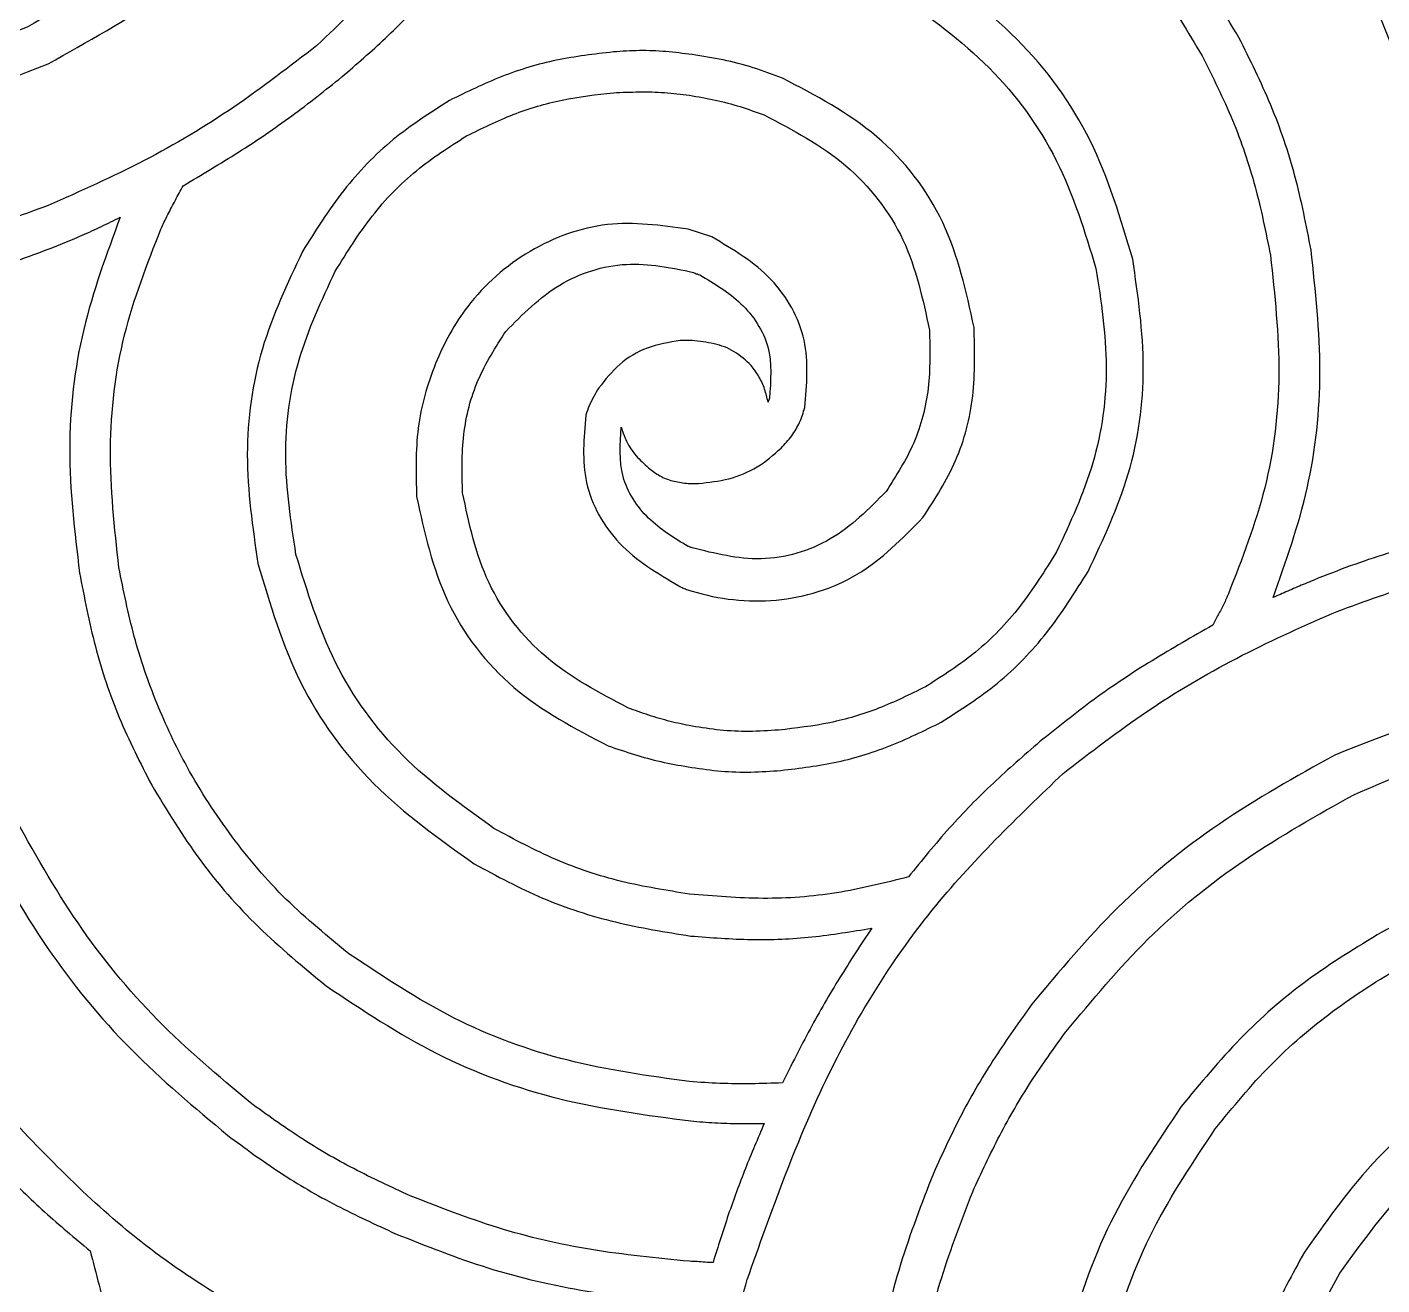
# Model space of a CAD drawing. Extents: x 0 to 371, y 0 to 260.
# Drawn here: x 42.89 to 70.22, y 69.45 to 94.83 of the extents above; entities that cross this region are included whole.
import ezdxf

# ---------------------------------------------------------------- set-up
doc = ezdxf.new("R2010")
doc.units = 0
doc.layers.add('Layer_1', color=7, linetype='CONTINUOUS')

msp = doc.modelspace()

# ---------------------------------------------------------------- linework, layer by layer
at = {"layer": 'Layer_1', "color": 7}
msp.add_lwpolyline([(44.767293, 90.990002)], close=True, dxfattribs=at)
for points in [[(56.700414, 90.593127), (56.223958, 90.75229)], [(56.303539, 88.503332), (56.065311, 88.503332)], [(56.223958, 85.61927), (56.435831, 85.61927)]]:
    msp.add_lwpolyline(points, dxfattribs=at)
for points, knots in [([(55.112914, 104.66927), (54.630848, 103.308762), (53.697643, 100.675031), (51.561825, 97.156124), (49.659528, 95.338727), (48.736043, 94.456457)], [0, 0, 0, 0, 4.325848, 8.374167, 12.193656, 12.193656, 12.193656, 12.193656]), ([(56.250313, 100.594584), (57.099089, 100.489267), (58.788552, 100.279637), (61.187905, 99.395214), (63.1337, 98.239394), (64.62008, 96.950901), (65.740976, 95.685684), (66.310702, 94.724786), (66.595418, 94.244584)], [0, 0, 0, 0, 2.558849, 5.093307, 7.607161, 9.305841, 10.979135, 12.650708, 12.650708, 12.650708, 12.650708]), ([(48.709688, 99.615832), (48.172557, 98.976306), (47.092055, 97.689824), (45.116708, 96.076038), (43.634488, 95.244678), (42.888855, 94.826461)], [0, 0, 0, 0, 2.50194, 5.032952, 7.595052, 7.595052, 7.595052, 7.595052]), ([(43.312085, 94.085937), (44.099665, 94.524923), (45.663069, 95.396343), (47.735137, 97.094499), (48.864848, 98.444427), (49.424372, 99.11302)], [0, 0, 0, 0, 2.701966, 5.363601, 7.975465, 7.975465, 7.975465, 7.975465]), ([(67.336457, 94.615104), (67.025119, 95.127662), (66.403558, 96.150943), (65.21001, 97.513178), (64.283322, 98.278194), (63.817293, 98.662919)], [0, 0, 0, 0, 1.796894, 3.587356, 5.398685, 5.398685, 5.398685, 5.398685]), ([(49.238855, 93.821354), (49.536314, 94.078173), (50.137025, 94.596814), (50.974662, 95.45755), (51.492013, 96.076226), (51.752396, 96.387606)], [0, 0, 0, 0, 1.178583, 2.380117, 3.597619, 3.597619, 3.597619, 3.597619]), ([(65.193436, 90.143542), (64.951367, 90.96066), (64.469027, 92.588824), (62.929011, 94.705499), (61.534299, 95.699231), (60.827811, 96.202604)], [0, 0, 0, 0, 2.544261, 5.069616, 7.661989, 7.661989, 7.661989, 7.661989]), ([(60.457291, 95.487919), (61.099014, 95.02429), (62.366378, 94.108649), (63.772655, 92.181464), (64.22549, 90.700579), (64.452396, 89.95854)], [0, 0, 0, 0, 2.366403, 4.673507, 6.990583, 6.990583, 6.990583, 6.990583]), ([(70.140938, 95.14427), (70.563722, 94.058614), (71.435589, 91.819773), (71.770451, 88.137623), (71.390165, 85.685769), (71.199271, 84.455001)], [0, 0, 0, 0, 3.483767, 7.18423, 10.91404, 10.91404, 10.91404, 10.91404]), ([(42.888855, 94.826461), (41.799251, 94.403775), (39.557781, 93.534252), (35.876465, 93.19645), (33.42844, 93.577066), (32.199585, 93.768127)], [0, 0, 0, 0, 3.494909, 7.189522, 10.913489, 10.913489, 10.913489, 10.913489]), ([(68.791666, 90.328544), (68.694899, 90.82714), (68.501796, 91.822118), (68.009939, 93.262167), (67.560545, 94.164941), (67.336457, 94.615104)], [0, 0, 0, 0, 1.522577, 3.038394, 4.546008, 4.546008, 4.546008, 4.546008]), ([(48.736043, 94.456457), (48.185195, 94.03101), (47.079178, 93.176778), (45.26052, 92.091028), (43.965586, 91.517611), (43.312085, 91.228231)], [0, 0, 0, 0, 2.086959, 4.190287, 6.333192, 6.333192, 6.333192, 6.333192]), ([(54.716039, 94.324165), (54.332172, 94.280409), (53.566004, 94.193075), (52.450532, 93.855665), (51.756985, 93.515632), (51.408747, 93.344897)], [0, 0, 0, 0, 1.157468, 2.310219, 3.472746, 3.472746, 3.472746, 3.472746]), ([(56.303539, 94.270939), (56.127435, 94.293815), (55.776259, 94.339432), (55.244797, 94.361372), (54.892329, 94.33657), (54.716039, 94.324165)], [0, 0, 0, 0, 0.532652, 1.062187, 1.592061, 1.592061, 1.592061, 1.592061]), ([(32.491039, 92.868957), (33.742099, 92.702516), (36.230941, 92.371401), (39.951109, 92.759828), (42.213201, 93.65236), (43.312085, 94.085937)], [0, 0, 0, 0, 3.779971, 7.519825, 11.052872, 11.052872, 11.052872, 11.052872]), ([(58.128751, 93.794998), (57.933025, 93.869069), (57.541218, 94.017344), (56.929557, 94.176466), (56.5129, 94.239344), (56.303539, 94.270939)], [0, 0, 0, 0, 0.627542, 1.256219, 1.891161, 1.891161, 1.891161, 1.891161]), ([(66.595418, 94.244584), (66.808554, 93.817196), (67.23279, 92.966505), (67.691253, 91.613872), (67.878128, 90.686691), (67.971561, 90.223124)], [0, 0, 0, 0, 1.431691, 2.8497, 4.267565, 4.267565, 4.267565, 4.267565]), ([(46.037499, 91.625106), (46.412257, 91.848742), (47.157743, 92.293609), (48.233687, 93.01774), (48.904925, 93.554383), (49.238855, 93.821354)], [0, 0, 0, 0, 1.309206, 2.604334, 3.886492, 3.886492, 3.886492, 3.886492]), ([(61.992081, 88.767915), (61.833636, 89.492428), (61.518336, 90.934181), (60.110778, 92.758838), (58.794664, 93.446874), (58.128751, 93.794998)], [0, 0, 0, 0, 2.206894, 4.391638, 6.62917, 6.62917, 6.62917, 6.62917]), ([(51.752396, 92.630729), (52.0634, 92.783875), (52.682153, 93.088564), (53.683245, 93.384097), (54.370032, 93.463527), (54.716039, 93.503544)], [0, 0, 0, 0, 1.038856, 2.066839, 3.110587, 3.110587, 3.110587, 3.110587]), ([(54.716039, 93.503544), (54.889719, 93.510497), (55.23312, 93.524244), (55.746452, 93.514861), (56.082692, 93.472134), (56.250313, 93.450834)], [0, 0, 0, 0, 0.521484, 1.031085, 1.537668, 1.537668, 1.537668, 1.537668]), ([(51.408747, 93.344897), (51.020365, 93.096102), (50.229747, 92.589637), (49.225558, 91.546483), (48.708547, 90.722201), (48.445105, 90.302189)], [0, 0, 0, 0, 1.380479, 2.810201, 4.295596, 4.295596, 4.295596, 4.295596]), ([(56.250313, 93.450834), (56.424285, 93.421014), (56.769133, 93.361904), (57.273937, 93.229688), (57.597843, 93.112281), (57.758747, 93.053959)], [0, 0, 0, 0, 0.529393, 1.04936, 1.562634, 1.562634, 1.562634, 1.562634]), ([(57.758747, 93.053959), (58.33484, 92.75099), (59.471761, 92.153079), (60.694248, 90.582621), (60.959493, 89.338202), (61.092394, 88.714689)], [0, 0, 0, 0, 1.939308, 3.827231, 5.723082, 5.723082, 5.723082, 5.723082]), ([(49.106563, 89.905314), (49.34194, 90.283144), (49.80322, 91.023597), (50.699415, 91.959205), (51.406221, 92.409961), (51.752396, 92.630729)], [0, 0, 0, 0, 1.333712, 2.613745, 3.842465, 3.842465, 3.842465, 3.842465]), ([(45.587914, 90.75229), (45.633884, 90.849637), (45.726563, 91.045894), (45.879646, 91.33531), (45.98473, 91.52823), (46.037499, 91.625106)], [0, 0, 0, 0, 0.322925, 0.651039, 0.981997, 0.981997, 0.981997, 0.981997]), ([(43.312085, 91.228231), (42.75765, 91.022496), (41.627341, 90.603071), (39.823759, 90.184691), (38.577736, 90.034995), (37.941353, 89.95854)], [0, 0, 0, 0, 1.772887, 3.614331, 5.536555, 5.536555, 5.536555, 5.536555]), ([(41.565938, 89.773022), (41.799654, 89.837737), (42.262738, 89.965964), (42.940295, 90.202536), (43.517692, 90.422958), (44.000043, 90.625174), (44.38759, 90.802827), (44.641527, 90.928006), (44.767293, 90.990002)], [0, 0, 0, 0, 0.727343, 1.441154, 2.15188, 2.581299, 3.009977, 3.430616, 3.430616, 3.430616, 3.430616]), ([(44.767293, 90.990002), (44.491791, 90.243771), (43.935354, 88.736591), (43.651288, 86.284648), (43.847577, 84.649628), (43.947188, 83.819897)], [0, 0, 0, 0, 2.38118, 4.809325, 7.311164, 7.311164, 7.311164, 7.311164]), ([(44.740938, 83.925834), (44.653784, 84.724046), (44.482887, 86.289225), (44.758851, 88.627724), (45.313771, 90.049769), (45.587914, 90.75229)], [0, 0, 0, 0, 2.404851, 4.715566, 6.971672, 6.971672, 6.971672, 6.971672]), ([(56.223958, 90.75229), (55.678393, 90.826568), (54.581254, 90.975942), (52.971643, 90.384495), (51.780417, 89.337452), (51.079686, 88.050145), (50.709373, 86.731922), (50.734538, 85.81784), (50.747289, 85.354687)], [0, 0, 0, 0, 1.631149, 3.280266, 4.958379, 6.282113, 7.628675, 9.011744, 9.011744, 9.011744, 9.011744]), ([(58.578852, 87.153544), (58.618998, 87.611548), (58.700272, 88.538777), (57.96139, 89.852537), (57.129148, 90.341325), (56.700414, 90.593127)], [0, 0, 0, 0, 1.356337, 2.745907, 4.222353, 4.222353, 4.222353, 4.222353]), ([(48.445105, 90.302189), (48.141344, 89.658314), (47.530095, 88.362665), (47.228605, 86.178033), (47.438953, 84.735527), (47.545418, 84.005415)], [0, 0, 0, 0, 2.12763, 4.281365, 6.488666, 6.488666, 6.488666, 6.488666]), ([(67.971561, 90.223124), (68.058715, 89.424911), (68.229612, 87.859733), (67.953648, 85.521234), (67.398727, 84.099188), (67.124584, 83.396667)], [0, 0, 0, 0, 2.404851, 4.715566, 6.971672, 6.971672, 6.971672, 6.971672]), ([(68.024271, 83.317086), (68.282469, 84.044567), (68.805187, 85.517343), (69.054748, 87.910788), (68.880471, 89.512417), (68.791666, 90.328544)], [0, 0, 0, 0, 2.310336, 4.677247, 7.136435, 7.136435, 7.136435, 7.136435]), ([(52.546146, 88.688334), (52.884598, 89.030624), (53.556312, 89.709957), (54.966024, 90.161547), (55.880626, 89.972045), (56.329894, 89.878959)], [0, 0, 0, 0, 1.43165, 2.841348, 4.202375, 4.202375, 4.202375, 4.202375]), ([(64.452396, 89.95854), (64.553602, 89.298177), (64.753754, 87.992203), (64.481867, 86.009498), (63.932229, 84.83015), (63.658646, 84.243128)], [0, 0, 0, 0, 1.998047, 3.951459, 5.887385, 5.887385, 5.887385, 5.887385]), ([(64.293749, 83.846253), (64.597511, 84.490173), (65.208778, 85.78595), (65.510245, 87.970754), (65.299898, 89.413386), (65.193436, 90.143542)], [0, 0, 0, 0, 2.127754, 4.281735, 6.489169, 6.489169, 6.489169, 6.489169]), ([(48.312813, 84.190417), (48.211603, 84.850736), (48.011451, 86.156584), (48.283361, 88.139117), (48.83298, 89.318336), (49.106563, 89.905314)], [0, 0, 0, 0, 1.997914, 3.95108, 5.886882, 5.886882, 5.886882, 5.886882]), ([(56.329894, 89.878959), (56.341024, 89.871723), (56.365695, 89.855683), (56.413302, 89.84684), (56.445126, 89.833434), (56.462186, 89.826249)], [0, 0, 0, 0, 0.039476, 0.087505, 0.142997, 0.142997, 0.142997, 0.142997]), ([(56.462186, 89.826249), (56.753207, 89.654145), (57.33853, 89.307998), (57.947366, 88.394677), (57.892052, 87.692855), (57.864168, 87.339062)], [0, 0, 0, 0, 1.010992, 2.033382, 3.072707, 3.072707, 3.072707, 3.072707]), ([(51.673331, 85.433752), (51.66387, 85.825652), (51.645215, 86.598403), (51.933984, 87.731759), (52.342971, 88.370849), (52.546146, 88.688334)], [0, 0, 0, 0, 1.173336, 2.313595, 3.439248, 3.439248, 3.439248, 3.439248]), ([(61.092394, 88.714689), (61.101827, 88.322827), (61.120426, 87.550168), (60.831292, 86.41703), (60.422268, 85.778064), (60.219063, 85.460624)], [0, 0, 0, 0, 1.173205, 2.313288, 3.43889, 3.43889, 3.43889, 3.43889]), ([(60.960102, 84.931457), (61.202139, 85.305217), (61.689034, 86.057096), (62.030936, 87.394829), (62.005152, 88.306008), (61.992081, 88.767915)], [0, 0, 0, 0, 1.329611, 2.674722, 4.057669, 4.057669, 4.057669, 4.057669]), ([(56.065311, 88.503332), (55.839062, 88.466534), (55.399311, 88.395012), (54.819551, 88.052393), (54.55521, 87.716435), (54.424585, 87.550419)], [0, 0, 0, 0, 0.68377, 1.329014, 1.95935, 1.95935, 1.95935, 1.95935]), ([(57.494164, 88.00052), (57.387051, 88.101356), (57.172465, 88.303368), (56.746353, 88.456161), (56.452246, 88.487491), (56.303539, 88.503332)], [0, 0, 0, 0, 0.437287, 0.876048, 1.324793, 1.324793, 1.324793, 1.324793]), ([(57.837813, 87.259481), (57.816535, 87.34774), (57.77376, 87.525174), (57.662817, 87.779885), (57.550571, 87.926727), (57.494164, 88.00052)], [0, 0, 0, 0, 0.272222, 0.547266, 0.825112, 0.825112, 0.825112, 0.825112]), ([(54.424585, 87.550419), (54.388995, 87.493184), (54.316065, 87.375901), (54.22552, 87.190396), (54.18152, 87.059106), (54.160001, 86.994897)], [0, 0, 0, 0, 0.202151, 0.414237, 0.617239, 0.617239, 0.617239, 0.617239]), ([(57.864168, 87.339062), (57.862429, 87.330029), (57.858821, 87.311284), (57.84316, 87.287259), (57.839552, 87.268514), (57.837813, 87.259481)], [0, 0, 0, 0, 0.027378, 0.056812, 0.08419, 0.08419, 0.08419, 0.08419]), ([(54.160001, 86.994897), (54.119895, 86.536884), (54.038695, 85.609596), (54.777886, 84.295921), (55.610191, 83.807121), (56.038956, 83.555314)], [0, 0, 0, 0, 1.356338, 2.746027, 4.222582, 4.222582, 4.222582, 4.222582]), ([(58.102396, 86.333439), (58.175954, 86.413636), (58.320465, 86.57119), (58.485175, 86.849443), (58.547481, 87.051704), (58.578852, 87.153544)], [0, 0, 0, 0, 0.326004, 0.640468, 0.959374, 0.959374, 0.959374, 0.959374]), ([(56.223958, 84.349064), (55.943555, 84.519149), (55.380993, 84.860384), (54.803764, 85.744242), (54.850975, 86.418187), (54.874686, 86.756669)], [0, 0, 0, 0, 0.980321, 1.966787, 2.96213, 2.96213, 2.96213, 2.96213]), ([(54.874686, 86.756669), (54.911479, 86.645541), (54.985094, 86.423201), (55.196466, 86.139495), (55.370234, 85.986311), (55.456563, 85.910209)], [0, 0, 0, 0, 0.349322, 0.698905, 1.04404, 1.04404, 1.04404, 1.04404]), ([(56.435831, 85.61927), (56.640287, 85.642426), (57.050672, 85.688903), (57.635733, 85.924431), (57.947258, 86.197468), (58.102396, 86.333439)], [0, 0, 0, 0, 0.616138, 1.236716, 1.852341, 1.852341, 1.852341, 1.852341]), ([(55.456563, 85.910209), (55.530328, 85.855433), (55.677808, 85.745918), (55.944819, 85.655202), (56.129703, 85.631403), (56.223958, 85.61927)], [0, 0, 0, 0, 0.27424, 0.548291, 0.833302, 0.833302, 0.833302, 0.833302]), ([(50.747289, 85.354687), (50.905695, 84.630183), (51.220908, 83.188484), (52.628188, 81.36374), (53.944224, 80.675722), (54.610103, 80.327604)], [0, 0, 0, 0, 2.206856, 4.391448, 6.628866, 6.628866, 6.628866, 6.628866]), ([(55.006977, 81.094999), (54.430892, 81.397925), (53.294024, 81.995732), (52.071452, 83.565957), (51.806225, 84.810277), (51.673331, 85.433752)], [0, 0, 0, 0, 1.939237, 3.826964, 5.722687, 5.722687, 5.722687, 5.722687]), ([(60.219063, 85.460624), (59.869094, 85.105976), (59.175384, 84.402993), (57.70093, 83.970326), (56.764481, 84.206472), (56.303539, 84.322709)], [0, 0, 0, 0, 1.479953, 2.933571, 4.342663, 4.342663, 4.342663, 4.342663]), ([(56.038956, 83.555314), (56.067259, 83.539293), (56.124054, 83.507143), (56.214985, 83.477533), (56.815248, 83.284479), (58.009544, 83.15058), (59.727718, 83.672667), (60.546738, 84.509235), (60.960102, 84.931457)], [0, 0, 0, 0, 0.097318, 0.195289, 0.285792, 1.990609, 3.707556, 5.457135, 5.457135, 5.457135, 5.457135]), ([(71.199271, 84.455001), (70.939686, 84.383091), (70.427331, 84.241159), (69.675816, 83.996797), (69.190863, 83.807739), (68.950313, 83.713961)], [0, 0, 0, 0, 0.808048, 1.594884, 2.369315, 2.369315, 2.369315, 2.369315]), ([(52.307918, 78.660522), (51.66555, 79.119594), (50.393624, 80.028581), (48.993061, 81.962601), (48.539909, 83.446675), (48.312813, 84.190417)], [0, 0, 0, 0, 2.359118, 4.671187, 6.993908, 6.993908, 6.993908, 6.993908]), ([(56.303539, 84.322709), (56.294506, 84.324448), (56.275761, 84.328056), (56.251736, 84.343717), (56.232991, 84.347325), (56.223958, 84.349064)], [0, 0, 0, 0, 0.027378, 0.056812, 0.08419, 0.08419, 0.08419, 0.08419]), ([(63.658646, 84.243128), (63.423276, 83.865334), (62.962022, 83.124973), (62.065747, 82.189611), (61.358981, 81.738956), (61.012813, 81.518229)], [0, 0, 0, 0, 1.333601, 2.613455, 3.8421, 3.8421, 3.8421, 3.8421]), ([(69.214896, 82.999792), (69.769377, 83.205562), (70.899818, 83.625074), (72.703546, 84.043738), (73.949713, 84.193509), (74.586144, 84.269999)], [0, 0, 0, 0, 1.773057, 3.6148, 5.537175, 5.537175, 5.537175, 5.537175]), ([(49.397501, 76.120626), (48.958971, 76.478095), (48.088327, 77.187803), (46.995463, 78.475539), (46.128228, 79.812702), (45.482768, 81.178706), (45.020019, 82.528582), (44.833966, 83.46008), (44.740938, 83.925834)], [0, 0, 0, 0, 1.694235, 3.363679, 5.041595, 6.462655, 7.886231, 9.309834, 9.309834, 9.309834, 9.309834]), ([(47.545418, 84.005415), (47.787487, 83.188297), (48.269826, 81.560134), (49.809843, 79.443458), (51.204555, 78.449726), (51.911043, 77.946354)], [0, 0, 0, 0, 2.544261, 5.069616, 7.661989, 7.661989, 7.661989, 7.661989]), ([(43.947188, 83.819897), (44.042296, 83.321537), (44.232042, 82.327278), (44.714097, 80.882748), (45.173022, 79.98337), (45.402396, 79.533854)], [0, 0, 0, 0, 1.521205, 3.0349, 4.547437, 4.547437, 4.547437, 4.547437]), ([(61.330622, 80.803544), (61.718967, 81.052334), (62.509492, 81.558777), (63.513429, 82.602009), (64.030346, 83.426248), (64.293749, 83.846253)], [0, 0, 0, 0, 1.380369, 2.809918, 4.295238, 4.295238, 4.295238, 4.295238]), ([(68.950313, 83.713961), (68.84477, 83.669953), (68.63535, 83.582632), (68.326009, 83.451821), (68.123756, 83.361509), (68.024271, 83.317086)], [0, 0, 0, 0, 0.343054, 0.680691, 1.007541, 1.007541, 1.007541, 1.007541]), ([(67.124584, 83.396667), (67.094469, 83.325509), (67.033236, 83.180826), (66.917981, 82.973727), (66.844188, 82.832285), (66.807291, 82.761564)], [0, 0, 0, 0, 0.231633, 0.470969, 0.710305, 0.710305, 0.710305, 0.710305]), ([(63.790938, 79.772082), (64.343699, 80.197639), (65.45362, 81.052139), (67.27457, 82.132791), (68.56569, 82.709706), (69.214896, 82.999792)], [0, 0, 0, 0, 2.091606, 4.199858, 6.332059, 6.332059, 6.332059, 6.332059]), ([(66.807291, 82.761564), (66.397084, 82.527176), (65.579728, 82.060148), (64.40456, 81.28427), (63.677109, 80.698336), (63.314997, 80.406669)], [0, 0, 0, 0, 1.41728, 2.823989, 4.218271, 4.218271, 4.218271, 4.218271]), ([(80.274686, 81.332711), (79.004062, 81.507757), (76.475377, 81.856117), (72.689497, 81.484551), (70.386714, 80.580994), (69.268122, 80.142086)], [0, 0, 0, 0, 3.841877, 7.645771, 11.238943, 11.238943, 11.238943, 11.238943]), ([(61.012813, 81.518229), (60.70185, 81.365054), (60.083211, 81.060322), (59.082347, 80.764428), (58.395654, 80.684943), (58.049686, 80.644897)], [0, 0, 0, 0, 1.03879, 2.066605, 3.11024, 3.11024, 3.11024, 3.11024]), ([(56.303539, 80.724479), (56.155685, 80.754286), (55.861327, 80.813629), (55.429364, 80.942062), (55.147936, 81.043961), (55.006977, 81.094999)], [0, 0, 0, 0, 0.452297, 0.900465, 1.350197, 1.350197, 1.350197, 1.350197]), ([(58.049686, 80.644897), (57.849903, 80.63253), (57.456207, 80.608158), (56.870818, 80.633605), (56.491242, 80.69441), (56.303539, 80.724479)], [0, 0, 0, 0, 0.600276, 1.182916, 1.752895, 1.752895, 1.752895, 1.752895]), ([(58.023331, 79.824792), (58.407192, 79.868515), (59.173334, 79.95578), (60.28885, 80.292874), (60.982387, 80.632842), (61.330622, 80.803544)], [0, 0, 0, 0, 1.157449, 2.310129, 3.4726, 3.4726, 3.4726, 3.4726]), ([(69.664997, 79.348336), (70.335617, 79.635378), (71.710277, 80.223768), (73.954474, 80.707182), (75.504159, 80.79204), (76.289915, 80.835067)], [0, 0, 0, 0, 2.184858, 4.4786, 6.83788, 6.83788, 6.83788, 6.83788]), ([(63.314997, 80.406669), (63.000294, 80.134167), (62.366175, 79.585084), (61.476003, 78.678413), (60.939626, 78.015857), (60.669164, 77.68177)], [0, 0, 0, 0, 1.248633, 2.515962, 3.804964, 3.804964, 3.804964, 3.804964]), ([(54.610103, 80.327604), (54.786257, 80.267843), (55.137672, 80.148624), (55.674959, 79.998853), (56.040708, 79.93591), (56.223958, 79.904374)], [0, 0, 0, 0, 0.558071, 1.11331, 1.670826, 1.670826, 1.670826, 1.670826]), ([(69.268122, 80.142086), (68.480542, 79.7031), (66.917138, 78.83168), (64.84507, 77.133524), (63.715359, 75.783596), (63.155834, 75.115003)], [0, 0, 0, 0, 2.701966, 5.363601, 7.975465, 7.975465, 7.975465, 7.975465]), ([(56.223958, 79.904374), (56.420198, 79.874343), (56.815007, 79.813925), (57.417975, 79.787906), (57.8209, 79.812457), (58.023331, 79.824792)], [0, 0, 0, 0, 0.595299, 1.197666, 1.805855, 1.805855, 1.805855, 1.805855]), ([(57.414583, 69.558753), (57.896361, 70.917608), (58.829025, 73.548183), (60.970374, 77.061988), (62.868062, 78.885352), (63.790938, 79.772082)], [0, 0, 0, 0, 4.320455, 8.363864, 12.191844, 12.191844, 12.191844, 12.191844]), ([(45.402396, 79.533854), (45.713741, 79.021258), (46.335328, 77.997879), (47.528798, 76.635404), (48.455525, 75.870287), (48.921561, 75.485522)], [0, 0, 0, 0, 1.797007, 3.587655, 5.399073, 5.399073, 5.399073, 5.399073]), ([(63.844164, 74.559481), (64.376671, 75.199645), (65.450522, 76.490595), (67.432259, 78.098362), (68.917678, 78.929957), (69.664997, 79.348336)], [0, 0, 0, 0, 2.494016, 5.029417, 7.596492, 7.596492, 7.596492, 7.596492]), ([(47.386771, 73.130628), (46.747282, 73.667753), (45.460887, 74.748232), (43.847366, 76.723655), (43.016096, 78.205834), (42.597916, 78.951461)], [0, 0, 0, 0, 2.50184, 5.032695, 7.594725, 7.594725, 7.594725, 7.594725]), ([(41.910103, 78.581457), (42.349089, 77.793877), (43.220509, 76.230472), (44.918665, 74.158405), (46.268592, 73.028694), (46.937186, 72.469169)], [0, 0, 0, 0, 2.701966, 5.363601, 7.975465, 7.975465, 7.975465, 7.975465]), ([(56.250313, 77.337606), (55.791417, 77.410142), (54.871224, 77.555594), (53.538103, 77.997724), (52.717376, 78.439914), (52.307918, 78.660522)], [0, 0, 0, 0, 1.392508, 2.792299, 4.185934, 4.185934, 4.185934, 4.185934]), ([(51.911043, 77.946354), (52.364208, 77.702792), (53.27147, 77.215168), (54.749287, 76.734646), (55.767368, 76.57234), (56.276668, 76.491146)], [0, 0, 0, 0, 1.541296, 3.085767, 4.63181, 4.63181, 4.63181, 4.63181]), ([(74.506563, 78.025419), (74.008203, 77.930311), (73.013943, 77.740565), (71.569413, 77.258511), (70.670036, 76.799586), (70.220519, 76.570211)], [0, 0, 0, 0, 1.521205, 3.0349, 4.547437, 4.547437, 4.547437, 4.547437]), ([(60.669164, 77.68177), (60.188025, 77.561742), (59.226002, 77.321749), (57.734049, 77.210846), (56.745343, 77.295314), (56.250313, 77.337606)], [0, 0, 0, 0, 1.485912, 2.971037, 4.460237, 4.460237, 4.460237, 4.460237]), ([(66.860001, 72.601461), (67.217476, 73.040028), (67.927209, 73.910761), (69.214872, 75.003878), (70.552046, 75.871258), (71.918083, 76.516706), (73.267957, 76.97946), (74.199456, 77.165513), (74.665209, 77.25854)], [0, 0, 0, 0, 1.694336, 3.363942, 5.041931, 6.462991, 7.886567, 9.31017, 9.31017, 9.31017, 9.31017]), ([(56.276668, 76.491146), (56.683999, 76.45941), (57.498378, 76.395961), (58.723946, 76.44834), (59.527389, 76.582752), (59.928124, 76.649792)], [0, 0, 0, 0, 1.225051, 2.449256, 3.667467, 3.667467, 3.667467, 3.667467]), ([(59.928124, 76.649792), (59.710791, 76.319185), (59.273615, 75.65415), (58.668819, 74.613957), (58.309702, 73.891521), (58.128751, 73.527503)], [0, 0, 0, 0, 1.186835, 2.387384, 3.60669, 3.60669, 3.60669, 3.60669]), ([(70.220519, 76.570211), (69.70793, 76.258905), (68.684591, 75.63741), (67.322037, 74.444201), (66.556946, 73.517562), (66.172188, 73.051562)], [0, 0, 0, 0, 1.796934, 3.587419, 5.398736, 5.398736, 5.398736, 5.398736]), ([(56.250313, 73.554374), (55.428768, 73.668467), (53.791691, 73.89582), (51.448687, 74.75751), (50.079971, 75.66709), (49.397501, 76.120626)], [0, 0, 0, 0, 2.484451, 4.950719, 7.403415, 7.403415, 7.403415, 7.403415]), ([(48.921561, 75.485522), (49.649996, 75.000105), (51.112406, 74.025579), (53.629106, 73.109898), (55.38976, 72.877627), (56.276668, 72.760624)], [0, 0, 0, 0, 2.619823, 5.259568, 7.939077, 7.939077, 7.939077, 7.939077]), ([(63.155834, 75.115003), (62.904784, 74.762787), (62.398525, 74.052524), (61.726827, 72.914576), (61.357554, 72.108506), (61.17146, 71.70229)], [0, 0, 0, 0, 1.297333, 2.616146, 3.955941, 3.955941, 3.955941, 3.955941]), ([(61.96521, 71.331771), (62.141129, 71.713672), (62.491102, 72.473425), (63.120572, 73.553645), (63.60384, 74.225416), (63.844164, 74.559481)], [0, 0, 0, 0, 1.260981, 2.508592, 3.742754, 3.742754, 3.742754, 3.742754]), ([(74.718436, 74.480415), (73.899658, 74.238161), (72.268419, 73.755521), (70.145088, 72.221139), (69.158145, 70.821915), (68.659374, 70.11479)], [0, 0, 0, 0, 2.549794, 5.079918, 7.664968, 7.664968, 7.664968, 7.664968]), ([(58.128751, 73.527503), (57.91746, 73.520551), (57.496902, 73.506714), (56.869943, 73.511498), (56.455669, 73.540164), (56.250313, 73.554374)], [0, 0, 0, 0, 0.634209, 1.26234, 1.879766, 1.879766, 1.879766, 1.879766]), ([(69.373543, 69.691044), (69.83722, 70.332808), (70.752987, 71.600298), (72.680318, 73.006773), (74.161352, 73.459715), (74.903438, 73.686665)], [0, 0, 0, 0, 2.366591, 4.674042, 6.99129, 6.99129, 6.99129, 6.99129]), ([(52.44021, 66.754273), (51.080049, 67.236203), (48.448573, 68.168584), (44.935074, 70.301948), (43.129397, 72.20686), (42.253751, 73.130628)], [0, 0, 0, 0, 4.324913, 8.367322, 12.173336, 12.173336, 12.173336, 12.173336]), ([(50.614997, 71.252189), (50.233062, 71.428079), (49.473231, 71.777997), (48.392733, 72.407114), (47.720873, 72.890333), (47.386771, 73.130628)], [0, 0, 0, 0, 1.261043, 2.508744, 3.74294, 3.74294, 3.74294, 3.74294]), ([(66.172188, 73.051562), (65.693492, 72.338065), (64.730356, 70.902507), (63.818685, 68.431286), (63.571637, 66.69977), (63.447289, 65.828231)], [0, 0, 0, 0, 2.57145, 5.173763, 7.81106, 7.81106, 7.81106, 7.81106]), ([(56.276668, 72.760624), (56.437961, 72.746349), (56.764071, 72.717489), (57.258814, 72.707884), (57.591481, 72.70756), (57.758747, 72.707398)], [0, 0, 0, 0, 0.485632, 0.981874, 1.483713, 1.483713, 1.483713, 1.483713]), ([(57.758747, 72.707398), (57.629808, 72.40531), (57.370755, 71.79838), (57.02551, 70.862745), (56.826888, 70.224591), (56.726769, 69.902917)], [0, 0, 0, 0, 0.985276, 1.979536, 2.990115, 2.990115, 2.990115, 2.990115]), ([(41.619164, 72.628332), (41.873681, 72.333128), (42.385905, 71.739021), (43.237952, 70.910244), (43.849954, 70.399241), (44.159061, 70.141146)], [0, 0, 0, 0, 1.168937, 2.352526, 3.560394, 3.560394, 3.560394, 3.560394]), ([(46.937186, 72.469169), (47.284068, 72.212565), (47.983562, 71.695119), (49.122487, 71.038335), (49.922106, 70.669808), (50.323543, 70.484794)], [0, 0, 0, 0, 1.293676, 2.60872, 3.93451, 3.93451, 3.93451, 3.93451]), ([(64.320104, 65.881457), (64.439237, 66.69129), (64.675849, 68.299721), (65.520484, 70.599153), (66.414916, 71.936149), (66.860001, 72.601461)], [0, 0, 0, 0, 2.452467, 4.870913, 7.266419, 7.266419, 7.266419, 7.266419]), ([(61.17146, 71.70229), (60.935884, 71.094018), (60.458155, 69.860484), (60.008772, 67.892269), (59.867476, 66.540163), (59.795833, 65.854586)], [0, 0, 0, 0, 1.955079, 3.96476, 6.031878, 6.031878, 6.031878, 6.031878]), ([(56.250313, 69.929273), (55.588928, 69.993921), (54.283161, 70.121555), (52.38641, 70.559052), (51.199121, 71.023627), (50.614997, 71.252189)], [0, 0, 0, 0, 1.992577, 3.933933, 5.813998, 5.813998, 5.813998, 5.813998]), ([(60.642293, 65.828231), (60.71401, 66.472353), (60.855724, 67.745152), (61.294394, 69.595199), (61.743802, 70.758603), (61.96521, 71.331771)], [0, 0, 0, 0, 1.943386, 3.84017, 5.682105, 5.682105, 5.682105, 5.682105]), ([(50.323543, 70.484794), (50.938535, 70.240158), (52.191044, 69.741924), (54.196543, 69.280977), (55.577942, 69.149377), (56.276668, 69.082812)], [0, 0, 0, 0, 1.983616, 4.039886, 6.144507, 6.144507, 6.144507, 6.144507]), ([(44.159061, 70.141146), (44.282579, 69.681594), (44.530945, 68.757546), (44.682647, 67.321374), (44.633304, 66.361246), (44.608646, 65.881457)], [0, 0, 0, 0, 1.42627, 2.867884, 4.307844, 4.307844, 4.307844, 4.307844]), ([(68.659374, 70.11479), (68.41528, 69.672869), (67.927768, 68.790248), (67.455691, 67.346639), (67.183795, 65.927299), (67.094804, 64.556457), (67.142977, 63.257847), (67.307381, 62.412375), (67.389168, 61.991773)], [0, 0, 0, 0, 1.51166, 3.019138, 4.532545, 5.836799, 7.133602, 8.41738, 8.41738, 8.41738, 8.41738]), ([(56.726769, 69.902917), (56.673795, 69.904548), (56.567711, 69.907815), (56.40937, 69.924375), (56.303287, 69.927642), (56.250313, 69.929273)], [0, 0, 0, 0, 0.15895, 0.318306, 0.477256, 0.477256, 0.477256, 0.477256]), ([(56.859061, 67.018856), (56.90135, 67.301762), (56.986424, 67.870894), (57.183519, 68.716365), (57.337312, 69.277049), (57.414583, 69.558753)], [0, 0, 0, 0, 0.857836, 1.725739, 2.602112, 2.602112, 2.602112, 2.602112]), ([(68.050626, 65.881457), (68.128605, 66.322772), (68.285165, 67.208818), (68.718391, 68.499109), (69.154825, 69.293125), (69.373543, 69.691044)], [0, 0, 0, 0, 1.343633, 2.697669, 4.057931, 4.057931, 4.057931, 4.057931])]:
    msp.add_open_spline(points, degree=3, knots=knots, dxfattribs=at)

doc.saveas('drawing.dxf')
